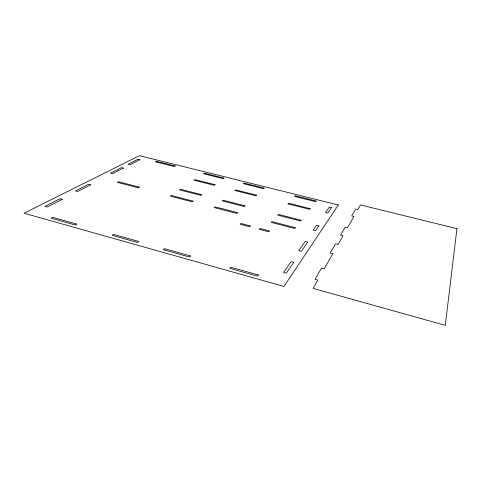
<?xml version="1.0" encoding="UTF-8"?>
<svg xmlns="http://www.w3.org/2000/svg" width="481" height="481" viewBox="0 0 481 481"><rect width="100%" height="100%" fill="white"/><g stroke="black" fill="none" stroke-linecap="round" stroke-linejoin="round"><path stroke-width="0.72" d="M456.95 228.673L445.28 325.336L313.131 288.396L317.851 280.08L315.055 279.311L321.464 268.224L324.158 268.957L332.792 253.752L330.231 253.072L335.57 243.831L338.047 244.48L342.965 235.816L340.566 235.197L345.232 227.116L347.559 227.711L353.932 216.48L351.707 215.927L355.706 209.013L357.864 209.548L360.479 204.936L456.95 228.673M338.317 204.972L283.982 286.454L24.05 213.221L139.466 155.664L338.317 204.972M293.759 262.361L286.309 273.166L283.562 272.408L291.107 261.64L293.759 262.361M307.732 242.093L301.34 251.365L298.785 250.679L305.261 241.438L307.732 242.093M318.903 225.89L315.584 230.7L313.215 230.086L316.576 225.288L318.903 225.89M331.559 207.527L327.759 213.041L325.547 212.482L329.401 206.986L331.559 207.527M258.357 274.97L257.455 276.124L229.87 268.38L230.868 267.268L258.357 274.97M295.28 227.669L294.649 228.481L271.194 222.378L271.897 221.597L295.28 227.669M301.1 220.22L300.505 220.983L277.711 215.121L278.373 214.388L301.1 220.22M310.143 208.64L309.602 209.331L287.842 203.848L288.444 203.18L310.143 208.64M316.113 200.992L315.608 201.635L294.54 196.392L295.1 195.767L316.113 200.992M269.42 230.946L268.681 231.794L259.085 229.263L259.854 228.427L269.42 230.946M250.354 225.926L249.555 226.749L240.091 224.254L240.921 223.443L250.354 225.926M190.638 255.994L189.496 257.046L163.233 249.675L164.466 248.659L190.638 255.994M237.536 212.668L236.73 213.42L214.225 207.564L215.097 206.842L237.536 212.668M244.961 205.814L244.204 206.517L222.3 200.89L223.124 200.21L244.961 205.814M256.511 195.142L255.826 195.779L234.878 190.5L235.624 189.881L256.511 195.142M264.153 188.083L263.51 188.678L243.206 183.622L243.903 183.045L264.153 188.083M138.793 241.468L137.476 242.448L112.205 235.353L113.6 234.409L138.793 241.468M193.013 201.106L192.081 201.804L170.292 196.134L171.29 195.46L193.013 201.106M201.629 194.691L200.745 195.352L179.527 189.899L180.465 189.261L201.629 194.691M215.049 184.704L214.249 185.299L193.921 180.177L194.775 179.599L215.049 184.704M223.942 178.084L223.19 178.643L203.463 173.737L204.263 173.196L223.942 178.084M76.695 224.068L75.18 224.964L51.07 218.194L52.663 217.334L76.695 224.068M139.34 187.163L138.251 187.8L117.316 182.353L118.458 181.734L139.34 187.163M175.27 165.993L174.393 166.504L155.357 161.772L156.277 161.273L175.27 165.993M62.241 199.338L47.246 206.998L44.943 206.361L60.005 198.731L62.241 199.338M90.626 184.836L77.597 191.492L75.433 190.915L88.522 184.283L90.626 184.836M123.395 168.097L112.464 173.683L110.456 173.166L121.434 167.598L123.395 168.097M139.827 159.704L129.876 164.785L127.952 164.298L137.951 159.235L139.827 159.704"/></g></svg>
